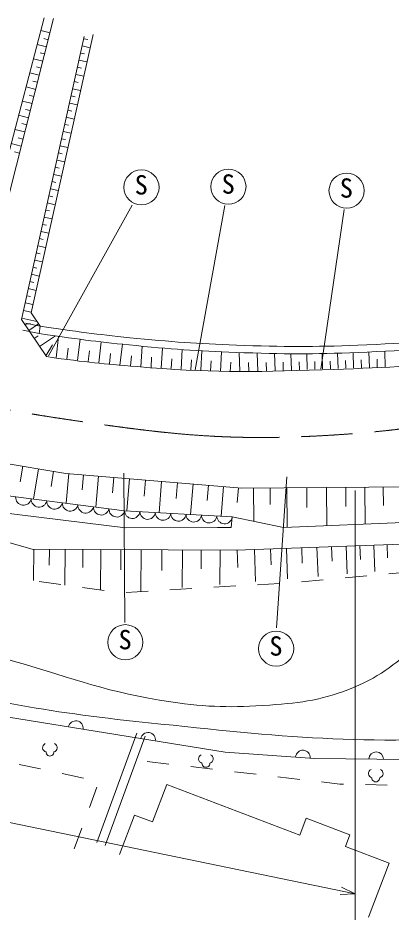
# Model space of a CAD drawing. Units: millimetres, scale not verified. Extents: x 40000 to 680000, y 20000 to 380000.
# Drawn here: x 122916 to 148413, y 261614 to 322762 of the extents above; entities that cross this region are included whole.
import ezdxf
from ezdxf.enums import TextEntityAlignment as Align

# ---------------------------------------------------------------- set-up
doc = ezdxf.new("R2010")
doc.units = ezdxf.units.MM
doc.header["$LTSCALE"] = 1000
doc.linetypes.add('CHAIN', pattern=[18.5, 12, -1.5, 3.5, -1.5])
for name, color, linetype, lineweight in [('M-BGD', 7, 'Continuous', 13), ('M-BMK', 2, 'CHAIN', 13), ('M-STR-HTXT', 7, 'Continuous', 13)]:
    doc.layers.add(name, color=color, linetype=linetype, lineweight=lineweight)
doc.styles.add('ＭＳ ゴシック', font='')
doc.styles.get('ＭＳ ゴシック').set_extended_font_data('MS Gothic')

msp = doc.modelspace()

# ---------------------------------------------------------------- linework, layer by layer
at = {"layer": 'M-BGD'}
for p, q in [((119848, 304216), (124712, 322762)), ((120525, 303646), (125359, 322719)), ((125113, 321749), (124488, 321908)), ((127444, 321479), (123154, 302132)), ((123814, 302601), (128054, 321631)), ((124990, 321265), (124678, 321344)), ((127412, 321334), (127686, 321273)), ((124867, 320780), (124235, 320940)), ((127304, 320846), (127852, 320724)), ((124622, 319811), (123981, 319973)), ((124744, 320295), (124428, 320376)), ((127087, 319870), (127635, 319748)), ((127195, 320358), (127469, 320297)), ((124499, 319326), (124178, 319407)), ((126979, 319382), (127252, 319321)), ((124376, 318841), (123727, 319006)), ((126871, 318893), (127417, 318772)), ((124130, 317872), (123474, 318038)), ((124253, 318357), (123929, 318439)), ((126762, 318405), (127035, 318345)), ((124007, 317387), (123679, 317471)), ((126546, 317429), (126818, 317369)), ((126654, 317917), (127200, 317796)), ((123885, 316903), (123220, 317071)), ((126438, 316941), (126982, 316820)), ((123762, 316418), (123429, 316502)), ((126329, 316453), (126601, 316393)), ((123639, 315933), (122966, 316104)), ((123516, 315449), (123180, 315534)), ((126221, 315965), (126765, 315844)), ((123393, 314964), (122712, 315137)), ((126005, 314988), (126547, 314868)), ((126113, 315477), (126384, 315416)), ((123270, 314479), (122930, 314566)), ((125896, 314500), (126167, 314440)), ((123148, 313995), (122459, 314169)), ((125788, 314012), (126330, 313892)), ((123025, 313510), (122680, 313597)), ((125680, 313524), (125950, 313464)), ((125463, 312548), (125733, 312488)), ((125572, 313036), (126112, 312916)), ((125355, 312060), (125895, 311940)), ((125247, 311571), (125516, 311512)), ((125139, 311083), (125677, 310964)), ((124922, 310107), (125460, 309988)), ((125030, 310595), (125299, 310536)), ((124814, 309619), (125082, 309559)), ((125008, 299656), (130722, 309953)), ((135021, 298700), (137048, 309934)), ((143619, 298741), (145205, 309651)), ((124706, 309131), (125242, 309012)), ((124597, 308643), (124865, 308583)), ((124381, 307666), (124648, 307607)), ((124489, 308154), (125025, 308036)), ((124273, 307178), (124807, 307060)), ((124164, 306690), (124431, 306631)), ((124056, 306202), (124590, 306084)), ((123840, 305226), (124372, 305107)), ((123948, 305714), (124214, 305655)), ((123731, 304737), (123997, 304678)), ((123623, 304249), (124155, 304131)), ((123515, 303761), (123780, 303702)), ((123292, 302754), (123811, 302639)), ((123407, 303273), (123937, 303155)), ((123154, 302132), (124866, 299596)), ((123177, 302235), (124214, 302005)), ((124439, 301671), (123814, 302601)), ((123374, 301805), (123771, 301857)), ((123424, 301888), (124439, 301671)), ((123654, 301391), (124323, 301843)), ((124377, 301175), (124439, 301671)), ((123252, 301416), (124377, 301175)), ((124028, 300837), (124294, 301017)), ((124401, 300284), (125485, 301016)), ((125528, 299520), (125696, 300986)), ((124820, 299664), (125273, 300411)), ((126998, 299351), (127163, 300783)), ((128451, 299184), (128614, 300601)), ((129887, 299019), (130051, 300445)), ((131318, 298893), (131397, 300312)), ((126263, 299435), (126347, 300170)), ((127725, 299267), (127808, 299994)), ((129169, 299101), (129251, 299819)), ((130603, 298955), (130683, 299651)), ((132712, 298815), (132789, 300184)), ((134068, 298739), (134143, 300075)), ((135405, 298664), (135479, 299989)), ((136756, 298589), (136831, 299923)), ((138082, 298582), (138038, 299877)), ((139313, 298601), (139271, 299831)), ((140486, 298641), (140445, 299810)), ((141610, 298680), (141572, 299794)), ((142690, 298717), (142653, 299793)), ((143736, 298753), (143700, 299799)), ((144788, 298789), (144752, 299831)), ((145851, 298823), (145821, 299869)), ((146927, 298855), (146896, 299914)), ((148016, 298887), (147984, 299966)), ((132015, 298854), (132054, 299551)), ((133390, 298777), (133428, 299455)), ((134737, 298702), (134774, 299370)), ((136080, 298626), (136118, 299302)), ((137421, 298587), (137456, 299215)), ((138698, 298583), (138677, 299195)), ((139899, 298621), (139879, 299207)), ((141048, 298661), (141029, 299223)), ((142150, 298699), (142132, 299238)), ((143213, 298735), (143195, 299258)), ((144262, 298771), (144244, 299298)), ((145320, 298808), (145301, 299339)), ((146389, 298839), (146373, 299377)), ((147471, 298871), (147455, 299415)), ((119671, 292684), (126190, 291617)), ((123242, 292100), (123067, 291027)), ((124315, 291924), (123977, 289855)), ((125350, 291755), (125181, 290720)), ((105399, 291658), (123894, 286423)), ((126190, 291617), (138214, 290612)), ((126387, 291601), (126217, 289569)), ((127402, 291516), (127317, 290500)), ((128418, 291431), (128241, 289312)), ((129478, 291342), (129389, 290283)), ((130157, 291631), (130215, 281409)), ((130538, 291254), (130354, 289053)), ((131638, 291162), (131546, 290062)), ((132738, 291070), (132559, 288926)), ((141289, 291376), (140589, 281044)), ((133810, 290980), (133721, 289908)), ((134882, 290890), (134708, 288801)), ((135927, 290803), (135840, 289758)), ((136972, 290716), (136802, 288680)), ((137990, 290631), (137905, 289613)), ((138214, 290612), (161230, 290755)), ((139011, 290617), (139025, 288333)), ((140153, 290624), (140160, 289482)), ((141295, 290631), (141312, 287920)), ((142650, 290639), (142659, 289284)), ((144005, 290648), (144022, 288035)), ((145312, 290656), (145320, 289349)), ((146619, 290664), (146634, 288145)), ((147878, 290672), (147886, 289412)), ((120765, 289059), (130264, 287896)), ((137495, 287905), (137558, 288636)), ((141067, 287910), (137558, 288636)), ((155567, 288521), (141067, 287910)), ((130264, 287896), (136564, 287921)), ((136564, 287921), (137495, 287905)), ((137833, 286356), (156225, 287047)), ((123894, 286423), (137833, 286356)), ((123997, 286422), (123987, 284281)), ((125068, 286417), (125063, 285347)), ((126138, 286412), (126127, 283979)), ((127355, 286406), (127349, 285190)), ((128572, 286401), (128559, 283635)), ((129954, 286394), (129948, 285011)), ((131337, 286387), (131324, 283567)), ((132747, 286381), (132741, 284970)), ((134157, 286374), (134145, 283802)), ((135444, 286368), (135438, 285082)), ((136730, 286362), (136719, 284015)), ((137903, 286359), (137947, 285187)), ((139075, 286403), (139157, 284218)), ((140168, 286444), (140209, 285352)), ((141260, 286485), (141338, 284399)), ((142303, 286524), (142342, 285481)), ((143346, 286563), (143420, 284572)), ((144341, 286601), (144378, 285605)), ((145336, 286638), (145408, 284738)), ((146287, 286674), (146322, 285724)), ((147237, 286709), (147305, 284895)), ((148144, 286743), (148178, 285836)), ((145273, 284471), (146766, 284609)), ((148260, 284747), (149754, 284885)), ((124363, 284228), (125848, 284018)), ((127334, 283808), (128819, 283598)), ((133302, 283649), (134800, 283737)), ((136297, 283826), (137794, 283914)), ((139292, 284002), (140789, 284091)), ((142285, 284195), (143779, 284333)), ((130307, 283472), (131805, 283561)), ((128312, 266371), (131050, 273845)), ((128875, 266164), (131613, 273638)), ((122998, 271715), (124465, 271403)), ((133233, 271738), (131744, 271912)), ((136213, 271389), (134723, 271563)), ((125933, 271092), (127400, 270780)), ((139193, 271041), (137703, 271215)), ((133084, 270347), (132103, 267776)), ((142168, 266880), (133084, 270347)), ((142173, 270693), (140683, 270867)), ((144910, 270373), (143662, 270519)), ((145154, 270367), (144910, 270373)), ((148153, 270297), (146653, 270332)), ((128320, 270167), (127799, 268761)), ((130886, 268240), (129862, 265555)), ((132103, 267776), (130886, 268240)), ((142610, 268037), (142168, 266880)), ((145596, 266897), (142610, 268037)), ((127279, 267354), (126758, 265947)), ((145288, 266089), (145596, 266897)), ((148270, 264952), (145288, 266089)), ((146865, 261268), (148270, 264952))]:
    msp.add_line(p, q, dxfattribs=at)
for points in [[(79409, 307045), (84395, 304052), (90479, 300793), (95422, 298430), (103382, 295159), (107880, 293333), (114058, 291552), (120637, 290280), (130203, 289062), (137558, 288636)], [(174115, 276712), (172747, 277111), (164437, 273958), (158287, 272813), (149569, 272049), (143171, 272128), (137073, 272548), (119994, 275306), (105855, 278692), (99885, 280546)]]:
    msp.add_lwpolyline(points, dxfattribs=at)
for centre in [(131359, 311169), (137301, 311223), (145370, 310950), (130255, 280070), (140559, 279634)]:
    msp.add_circle(centre, 1200, dxfattribs=at)
for centre, radius, start, end in [((123299, 289978), 537, 176.69298, 348.79804), ((124362, 289843), 537, 176.69298, 348.79804), ((125425, 289707), 537, 176.69298, 348.79804), ((126487, 289572), 537, 176.69298, 348.79804), ((127550, 289437), 537, 176.69298, 348.79804), ((128613, 289302), 537, 176.69298, 348.79804), ((129676, 289166), 537, 176.69298, 348.79804), ((130730, 289058), 527, 179.62137, 353.74998), ((131780, 288998), 527, 179.62137, 353.74998), ((132831, 288937), 527, 179.62137, 353.74998), ((133882, 288876), 527, 179.62137, 353.74998), ((134933, 288815), 527, 179.62137, 353.74998), ((135984, 288754), 527, 179.62137, 353.74998), ((137035, 288693), 527, 179.62137, 353.74998), ((126873, 274195), 500, 350.82573, 170.82573), ((131809, 273398), 500, 350.82573, 170.82573), ((124902, 272860), 299, 113.44836, 257.2818), ((125303, 272860), 299, 282.7182, 66.55164), ((125103, 272552), 267, 176.52859, 3.47141), ((135558, 272092), 299, 113.44836, 257.2818), ((135960, 272092), 299, 282.7182, 66.55164), ((142391, 272181), 500, 356.06002, 176.06002), ((147389, 272076), 500, 359.29786, 179.29786), ((135759, 271784), 267, 176.52859, 3.47141), ((147165, 271098), 299, 113.44836, 257.2818), ((147567, 271098), 299, 282.7182, 66.55164), ((147366, 270790), 267, 176.52859, 3.47141)]:
    msp.add_arc(centre, radius, start, end, dxfattribs=at)
for points, knots in [([(75439, 304728), (75633, 303456), (75719, 303043), (76028, 301995), (76437, 300604), (76504, 299650), (77481, 298579), (78250, 297737), (78852, 297422), (79856, 296882), (81564, 295965), (82651, 295726), (84457, 295019), (86239, 294322), (87217, 293871), (89039, 293287), (90107, 292945), (90714, 292740), (91826, 292596), (92530, 292505), (92938, 292753), (93643, 292669), (94249, 292597), (94550, 292376), (95121, 292160), (97819, 291142), (99325, 290539), (101906, 289252), (103362, 288526), (103937, 287726), (105294, 286828), (108284, 284847), (109885, 283586), (113090, 281975), (116622, 280200), (118892, 279870), (122686, 278759), (126818, 277548), (129097, 276614), (133358, 275992), (135972, 275610), (137483, 275591), (140118, 275774), (142398, 275931), (143725, 276116), (145843, 276973), (147865, 277792), (148752, 278746), (150532, 280008), (152399, 281332), (153345, 282208), (155184, 283570), (156731, 284715), (157454, 285604), (159182, 286451), (160265, 286981), (160969, 287041), (162135, 287347), (163420, 287684), (164176, 287709), (165481, 287959), (166038, 288065), (166214, 288099), (166906, 288235)], [0, 0, 0, 0, 1, 1, 1, 2, 2, 2, 3, 3, 3, 4, 4, 4, 5, 5, 5, 6, 6, 6, 7, 7, 7, 8, 8, 8, 9, 9, 9, 10, 10, 10, 11, 11, 11, 12, 12, 12, 13, 13, 13, 14, 14, 14, 15, 15, 15, 16, 16, 16, 17, 17, 17, 18, 18, 18, 19, 19, 19, 20, 20, 20, 21, 21, 21, 21]), ([(124439, 301671), (127591, 301218), (128454, 301101), (131040, 300849), (133897, 300570), (135504, 300460), (138374, 300366), (141642, 300260), (143478, 300262), (146745, 300408), (150301, 300568), (152297, 300707), (155827, 301168), (158794, 301556), (160442, 301881), (163379, 302453), (166991, 303155), (168183, 303470), (172561, 304558)], [0, 0, 0, 0, 1, 1, 1, 2, 2, 2, 3, 3, 3, 4, 4, 4, 5, 5, 5, 6, 6, 6, 6]), ([(124377, 301175), (127536, 300721), (128401, 300604), (130992, 300351), (133862, 300071), (135477, 299960), (138359, 299866), (141641, 299759), (143486, 299762), (146767, 299909), (150339, 300069), (152344, 300209), (155890, 300672), (158871, 301061), (160526, 301388), (163477, 301962), (167094, 302666), (168288, 302981), (172673, 304070)], [0, 0, 0, 0, 1, 1, 1, 2, 2, 2, 3, 3, 3, 4, 4, 4, 5, 5, 5, 6, 6, 6, 6]), ([(124866, 299596), (127788, 299187), (128633, 299121), (131057, 298916), (135981, 298500), (138767, 298530), (143706, 298698), (147788, 298837), (150081, 298925), (154140, 299374), (159343, 299949), (162266, 300278), (167407, 301264), (170761, 301907), (172539, 302738), (175903, 303331), (178411, 303773), (179831, 303978), (182373, 304130), (185009, 304288), (186503, 304361), (189133, 304130), (193053, 303786), (195268, 303451), (199051, 302372), (202683, 301337), (204636, 300449), (208047, 298828), (210106, 297850), (211148, 297086), (213118, 295939), (215477, 294564), (216680, 293588), (219099, 292321), (220674, 291496), (221523, 290933), (223206, 290358), (227002, 289061), (229126, 288153), (233100, 287601), (234598, 287393), (235163, 287295), (236953, 287214)], [0, 0, 0, 0, 1, 1, 1, 2, 2, 2, 3, 3, 3, 4, 4, 4, 5, 5, 5, 6, 6, 6, 7, 7, 7, 8, 8, 8, 9, 9, 9, 10, 10, 10, 11, 11, 11, 12, 12, 12, 13, 13, 13, 14, 14, 14, 14]), ([(67343, 295770), (69900, 294613), (70546, 294316), (72596, 293377), (76762, 291468), (79026, 290245), (83231, 288424), (86304, 287093), (88051, 286407), (91155, 285153), (94793, 283682), (96785, 282733), (100496, 281457), (105447, 279755), (108318, 279085), (113411, 277871), (120192, 276255), (124034, 275389), (130967, 274657), (140376, 273664), (145724, 273020), (155168, 273600), (159442, 273863), (161885, 274185), (165972, 275463), (168750, 276332), (169816, 276742), (172902, 278201)], [0, 0, 0, 0, 1, 1, 1, 2, 2, 2, 3, 3, 3, 4, 4, 4, 5, 5, 5, 6, 6, 6, 7, 7, 7, 8, 8, 8, 9, 9, 9, 9])]:
    msp.add_open_spline(points, degree=3, knots=knots, dxfattribs=at)
at = {"layer": 'M-BMK'}
msp.add_open_spline([(79396, 317897), (81391, 315842), (82066, 315261), (83887, 313693), (87516, 310569), (89857, 309167), (93992, 306751), (100079, 303193), (103695, 301422), (110384, 299191), (116401, 297184), (119880, 296253), (126154, 295320), (133202, 294272), (137252, 293792), (144364, 294230), (151611, 294676), (155589, 295773), (162739, 297037), (166100, 297632), (167953, 298125), (171297, 298813), (173497, 299265), (174705, 299664), (176932, 299963), (180331, 300420), (182268, 300745), (185692, 300545), (191028, 300232), (194107, 299978), (199204, 298364), (204039, 296833), (206510, 295264), (210898, 292721), (213546, 291187), (214638, 289703), (217331, 288251), (220583, 286498), (222518, 285666), (226055, 284598), (230430, 283277), (232998, 282755), (237558, 282458), (241704, 282187), (244069, 282255), (248190, 282785), (252830, 283381), (255318, 284359), (259871, 285435), (264731, 286582), (267420, 287367), (272287, 288486), (276776, 289518), (279287, 290137), (283829, 290899), (290712, 292053), (294608, 292459), (301549, 293188), (309848, 294060), (314510, 294447), (322839, 294981), (330043, 295443), (334091, 295458), (341307, 295656), (351558, 295936), (357304, 295865), (367558, 295995), (372664, 296059), (375524, 296115), (380630, 296153), (390449, 296225), (395952, 296395), (405768, 296153), (414490, 295938), (419362, 295419), (428058, 294717), (438711, 293858), (444633, 292894), (455264, 291793), (459623, 291341), (462063, 291063), (466428, 290665), (473659, 290006), (477716, 289715), (484950, 289094), (491946, 288493), (495859, 288081), (502860, 287537), (508414, 287105), (511536, 287005), (517090, 286555), (523358, 286048), (526886, 285869), (533119, 285029), (539079, 284225), (542440, 283810), (548302, 282466), (552160, 281582), (554348, 281108), (558061, 279740), (560810, 278728), (561790, 278311), (564960, 276800)], degree=3, knots=[0, 0, 0, 0, 1, 1, 1, 2, 2, 2, 3, 3, 3, 4, 4, 4, 5, 5, 5, 6, 6, 6, 7, 7, 7, 8, 8, 8, 9, 9, 9, 10, 10, 10, 11, 11, 11, 12, 12, 12, 13, 13, 13, 14, 14, 14, 15, 15, 15, 16, 16, 16, 17, 17, 17, 18, 18, 18, 19, 19, 19, 20, 20, 20, 21, 21, 21, 22, 22, 22, 23, 23, 23, 24, 24, 24, 25, 25, 25, 26, 26, 26, 27, 27, 27, 28, 28, 28, 29, 29, 29, 30, 30, 30, 31, 31, 31, 32, 32, 32, 33, 33, 33, 34, 34, 34, 34], dxfattribs=at)
at = {"layer": 'M-STR-HTXT'}
for p, q in [((145954, 290436), (145954, 255718)), ((69970, 278524), (145954, 262863)), ((145954, 262863), (145025, 263310)), ((145954, 262863), (144924, 262820))]:
    msp.add_line(p, q, dxfattribs=at)

# ---------------------------------------------------------------- texts
at = {"layer": 'M-BGD', "style": 'ＭＳ ゴシック'}
for p in [(130895, 312006), (136837, 312060), (144906, 311788), (129791, 280907), (140095, 280471)]:
    msp.add_text('S', height=1320, dxfattribs=at).set_placement(p, align=Align.TOP_LEFT)

doc.saveas('drawing.dxf')
